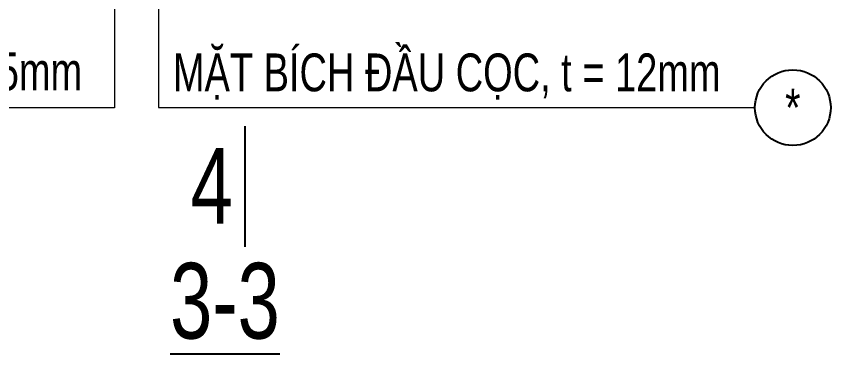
# Model space of a CAD drawing. Header units: millimetres. Extents: x -121190 to 167528, y -50070 to 22631.
# Drawn here: x 23907 to 29283, y 938 to 3168 of the extents above; entities that cross this region are included whole.
import ezdxf
from ezdxf.enums import TextEntityAlignment as Align

# ---------------------------------------------------------------- set-up
doc = ezdxf.new("R2010")
doc.units = ezdxf.units.MM
doc.header["$MEASUREMENT"] = 0
doc.layers.add('06.TEXT', color=2, linetype='Continuous')
doc.layers.add('14.STEELNUM', color=254, linetype='Continuous')
doc.layers.add('CDC_11.NOTE', color=8, linetype='Continuous', lineweight=18)
doc.styles.add('ARIAL', font='arial.ttf', dxfattribs={"width": 0.6})
doc.styles.add('SMTEXT', font='3t-unicode.shx', dxfattribs={"width": 0.75})
doc.styles.get("Standard").update_dxf_attribs({"font": 'txt_____.ttf'})
doc.dimstyles.new('DIM 1-100', dxfattribs={"dimscale": 100, "dimtxt": 4, "dimasz": 1.5, "dimexe": 1, "dimexo": 0, "dimgap": 1, "dimtad": 1, "dimdec": 0, "dimdsep": 46, "dimtxsty": 'Standard', "dimblk": 'ARCHTICK', "dimcen": 0, "dimdle": 1, "dimclrd": 256, "dimclre": 256, "dimclrt": 7, "dimazin": 2, "dimtp": 0.1, "dimtm": 0.1, "dimtfac": 0.71, "dimtdec": 0, "dimtofl": 0, "dimtmove": 2, "dimatfit": 3, "dimfxl": 1, "dimtolj": 1, "dimlwd": -1, "dimlwe": -1, "dimarcsym": 0})

# ---------------------------------------------------------------- blocks, each defined once
blk = doc.blocks.new('_ArchTick')
at = {"color": 0, "linetype": 'ByBlock', "const_width": 0.15}
blk.add_lwpolyline([(-0.5, -0.5), (0.5, 0.5)], dxfattribs=at)

msp = doc.modelspace()

# ---------------------------------------------------------------- linework, layer by layer
at = {"layer": '06.TEXT', "linetype": 'ByBlock'}
msp.add_line((25416.4, 2442.8), (25416.4, 1644.6), dxfattribs=at)
at = {"layer": '14.STEELNUM', "linetype": 'ByBlock'}
msp.add_circle((29033.3, 2564.1), 250, dxfattribs=at)

# ---------------------------------------------------------------- texts
at = {"layer": '06.TEXT', "style": 'SMTEXT', "width": 0.75}
for s, p in [('THÉP BẢN, t = 5mm', (22036.6, 2679.4)), ('MẶT BÍCH ĐẦU CỌC, t = 12mm', (24941.3, 2672.1))]:
    msp.add_text(s, height=250, dxfattribs=at).set_placement(p)
at = {"layer": '06.TEXT', "linetype": 'ByBlock', "style": 'SMTEXT', "width": 0.75}
for s, p in [('4', (25196.9, 2048.6)), ('%%U3-3', (25284.8, 1288.6))]:
    msp.add_text(s, height=500, dxfattribs=at).set_placement(p, align=Align.MIDDLE)
at = {"layer": '14.STEELNUM', "linetype": 'ByBlock', "style": 'ARIAL', "width": 0.75}
msp.add_text('*', height=250, dxfattribs=at).set_placement((29033.3, 2564.1), align=Align.MIDDLE)

# ---------------------------------------------------------------- leaders
at = {"layer": 'CDC_11.NOTE'}
for points in [[(24555.6, 4765.9), (24555.6, 2563.1), (21981.5, 2563.1)], [(24846, 4027.9), (24846, 2564.1), (28783.3, 2564.1)]]:
    msp.add_leader(points, dimstyle='DIM 1-100', dxfattribs=at)

doc.saveas('drawing.dxf')
